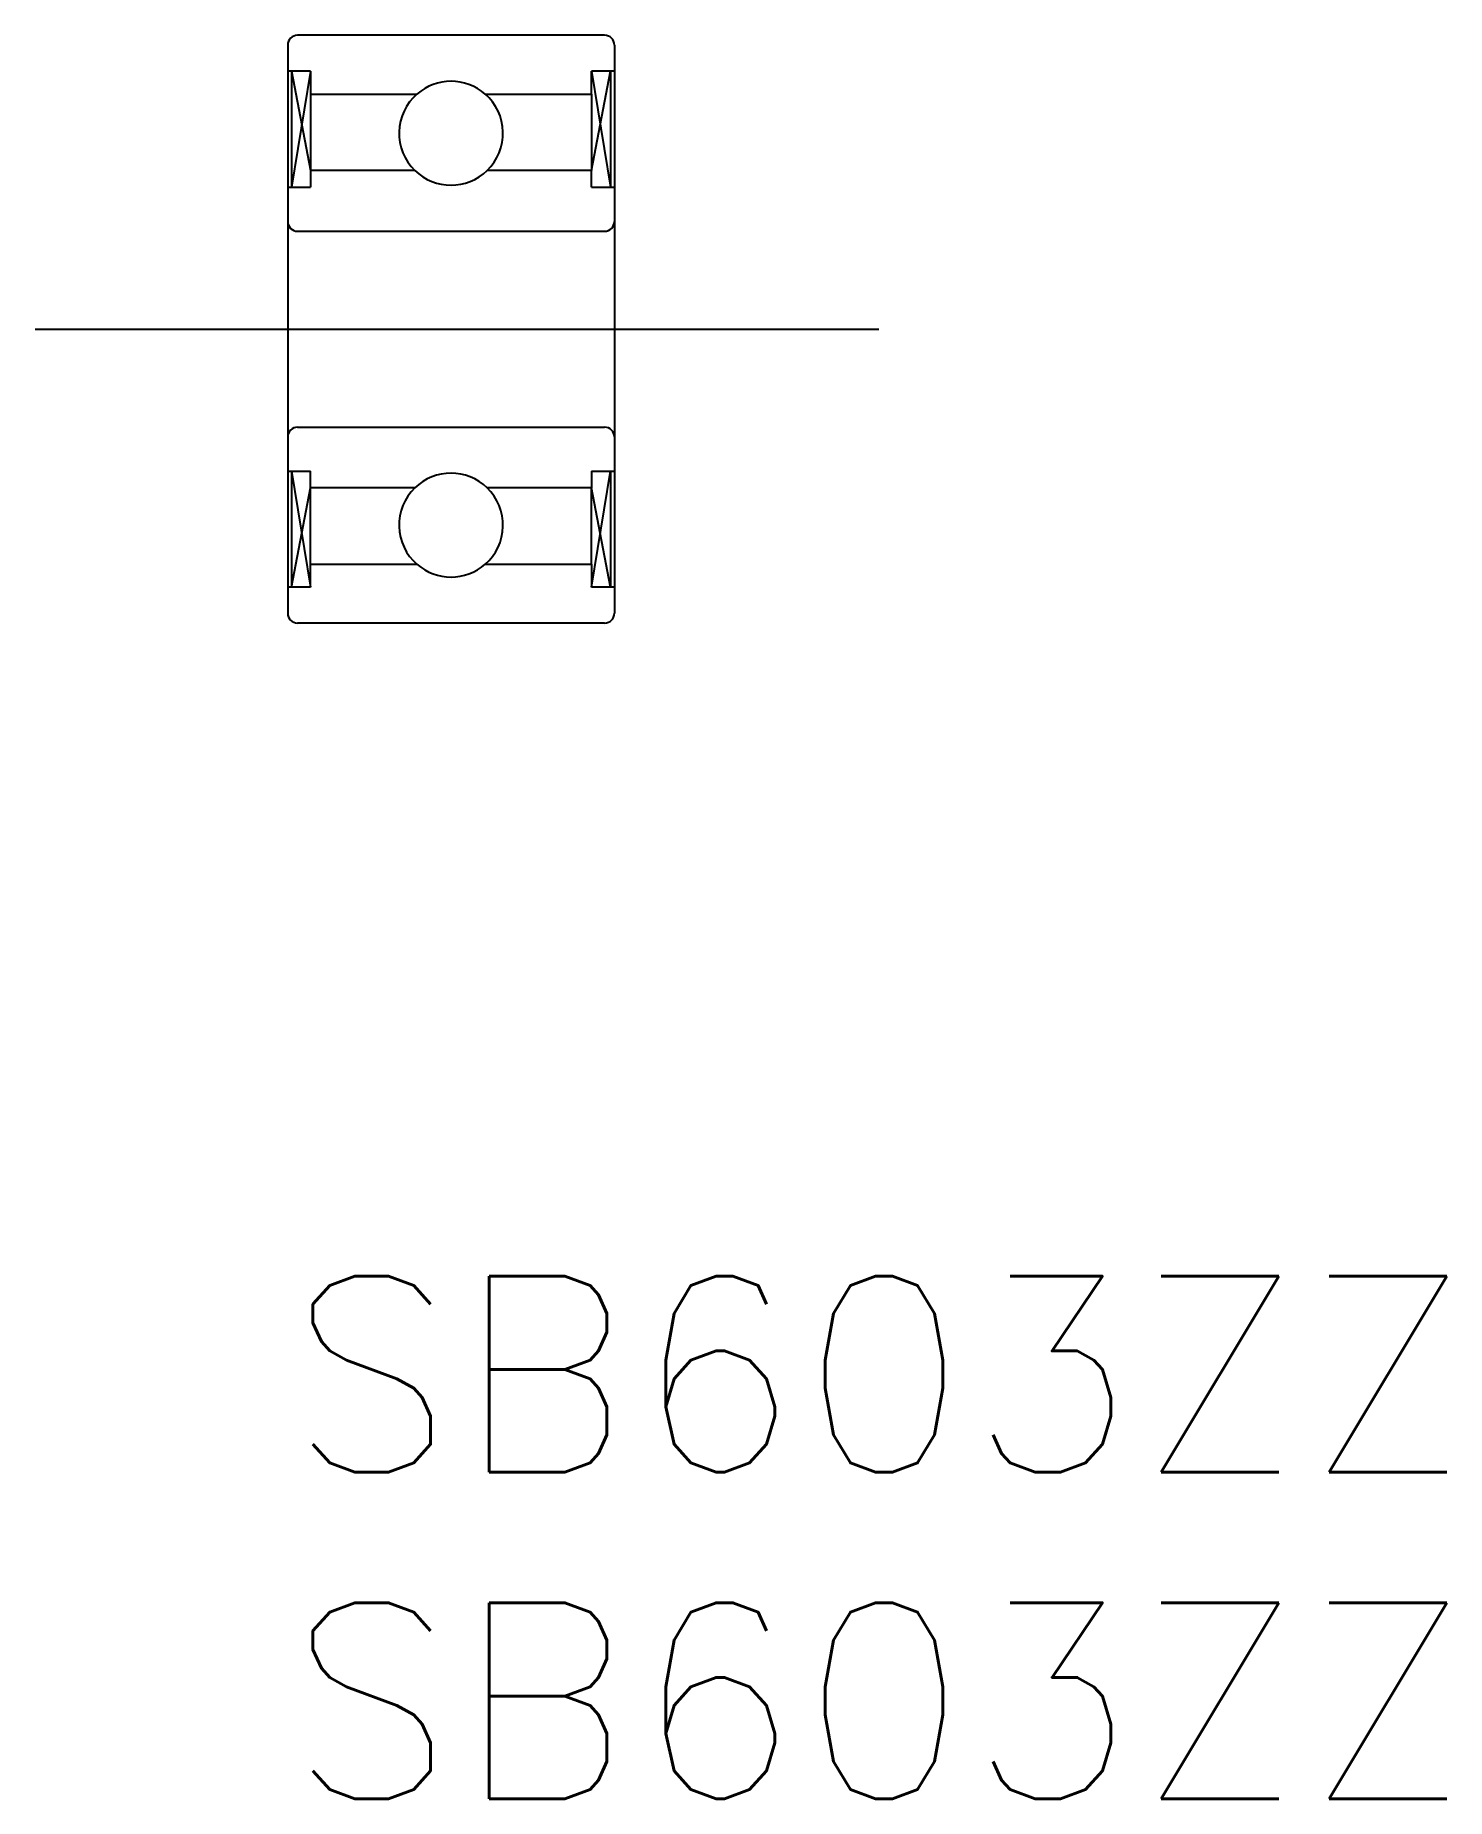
# Model space of a CAD drawing. Extents: x -3.9 to 17.7, y -8 to 19.
import ezdxf

# ---------------------------------------------------------------- set-up
doc = ezdxf.new("R2010")
doc.units = 0
doc.header["$LTSCALE"] = 0.5
doc.linetypes.add('CENTER', pattern=[50.8, 31.75, -6.35, 6.35, -6.35])
doc.layers.get('0').update_dxf_attribs({"linetype": 'CONTINUOUS'})
for name, color, linetype in [('MSM_CENTER', 1, 'CENTER'), ('MSM_CONTINUOUS', 7, 'CONTINUOUS'), ('MSM_NARROW', 5, 'CONTINUOUS'), ('MSM_PART_NUMBER', 7, 'CONTINUOUS')]:
    doc.layers.add(name, color=color, linetype=linetype)
doc.styles.get("Standard").update_dxf_attribs({"font": 'txt.shx', "height": 1, "bigfont": 'bigfont.shx'})

# ---------------------------------------------------------------- blocks, each defined once
blk = doc.blocks.new('*U6')
at = {"layer": 'MSM_PART_NUMBER'}
blk.add_text('SB603ZZ', height=3, dxfattribs=at).set_placement((0, -3))
blk = doc.blocks.new('*U7')
at = {"layer": 'MSM_PART_NUMBER'}
blk.add_text('SB603ZZ', height=3, dxfattribs=at).set_placement((0, -8))

msp = doc.modelspace()

# ---------------------------------------------------------------- linework, layer by layer
at = {"layer": 'MSM_CENTER'}
msp.add_line((-3.865, 14.5), (9.048, 14.5), dxfattribs=at)
at = {"layer": 'MSM_CONTINUOUS'}
for p, q in [((4.85, 19), (0.15, 19)), ((0, 18.85), (0, 10.15)), ((5, 18.85), (5, 10.15)), ((0.35, 18.45), (0, 18.45)), ((0.058, 18.45), (0.058, 16.675)), ((0.35, 18.45), (0.35, 18.1)), ((4.65, 18.1), (4.65, 18.45)), ((5, 18.45), (4.65, 18.45)), ((4.942, 18.45), (4.942, 16.675)), ((0.35, 18.1), (0.35, 16.93)), ((0.35, 18.1), (1.978, 18.1)), ((3.022, 18.1), (4.65, 18.1)), ((4.65, 18.1), (4.65, 16.93)), ((1.946, 16.93), (0.35, 16.93)), ((0.35, 16.93), (0.35, 16.675)), ((4.65, 16.93), (3.054, 16.93)), ((4.65, 16.675), (4.65, 16.93)), ((0, 16.675), (0.35, 16.675)), ((4.65, 16.675), (5, 16.675)), ((0.15, 16), (4.85, 16)), ((0.15, 13), (4.85, 13)), ((0, 12.325), (0.35, 12.325)), ((0.058, 12.325), (0.058, 10.55)), ((0.35, 12.07), (0.35, 12.325)), ((4.65, 12.325), (4.65, 12.07)), ((4.65, 12.325), (5, 12.325)), ((4.942, 12.325), (4.942, 10.55)), ((1.946, 12.07), (0.35, 12.07)), ((0.35, 10.9), (0.35, 12.07)), ((4.65, 12.07), (3.054, 12.07)), ((4.65, 10.9), (4.65, 12.07)), ((0.35, 10.55), (0.35, 10.9)), ((0.35, 10.9), (1.978, 10.9)), ((3.022, 10.9), (4.65, 10.9)), ((4.65, 10.9), (4.65, 10.55)), ((0.35, 10.55), (0, 10.55)), ((5, 10.55), (4.65, 10.55)), ((4.85, 10), (0.15, 10))]:
    msp.add_line(p, q, dxfattribs=at)
for centre, radius, start, end in [((0.15, 18.85), 0.15, 90, 180), ((4.85, 18.85), 0.15, 0, 90), ((2.5, 17.5), 0.795, 130.9994, 225.8058), ((2.5, 17.5), 0.795, 49.0006, 130.9994), ((2.5, 17.5), 0.795, 314.1942, 49.0006), ((2.5, 17.5), 0.795, 225.8058, 314.1942), ((0.15, 16.15), 0.15, 180, 270), ((4.85, 16.15), 0.15, 270, 0), ((0.15, 12.85), 0.15, 90, 180), ((4.85, 12.85), 0.15, 0, 90), ((2.5, 11.5), 0.795, 45.8058, 134.1942), ((2.5, 11.5), 0.795, 134.1942, 229.0006), ((2.5, 11.5), 0.795, 310.9994, 45.8058), ((2.5, 11.5), 0.795, 229.0006, 310.9994), ((0.15, 10.15), 0.15, 180, 270), ((4.85, 10.15), 0.15, 270, 0)]:
    msp.add_arc(centre, radius, start, end, dxfattribs=at)
at = {"layer": 'MSM_NARROW'}
for p, q in [((0.35, 18.45), (0.058, 16.675)), ((0.058, 18.45), (0.35, 16.93)), ((4.65, 16.93), (4.942, 18.45)), ((4.65, 18.45), (4.942, 16.675)), ((0.058, 12.325), (0.35, 10.55)), ((4.65, 10.55), (4.942, 12.325)), ((0.058, 10.55), (0.35, 12.07)), ((4.942, 10.55), (4.65, 12.07))]:
    msp.add_line(p, q, dxfattribs=at)

# ---------------------------------------------------------------- block references
for name in ['*U6', '*U7']:
    msp.add_blockref(name, (0, 0))

doc.saveas('drawing.dxf')
